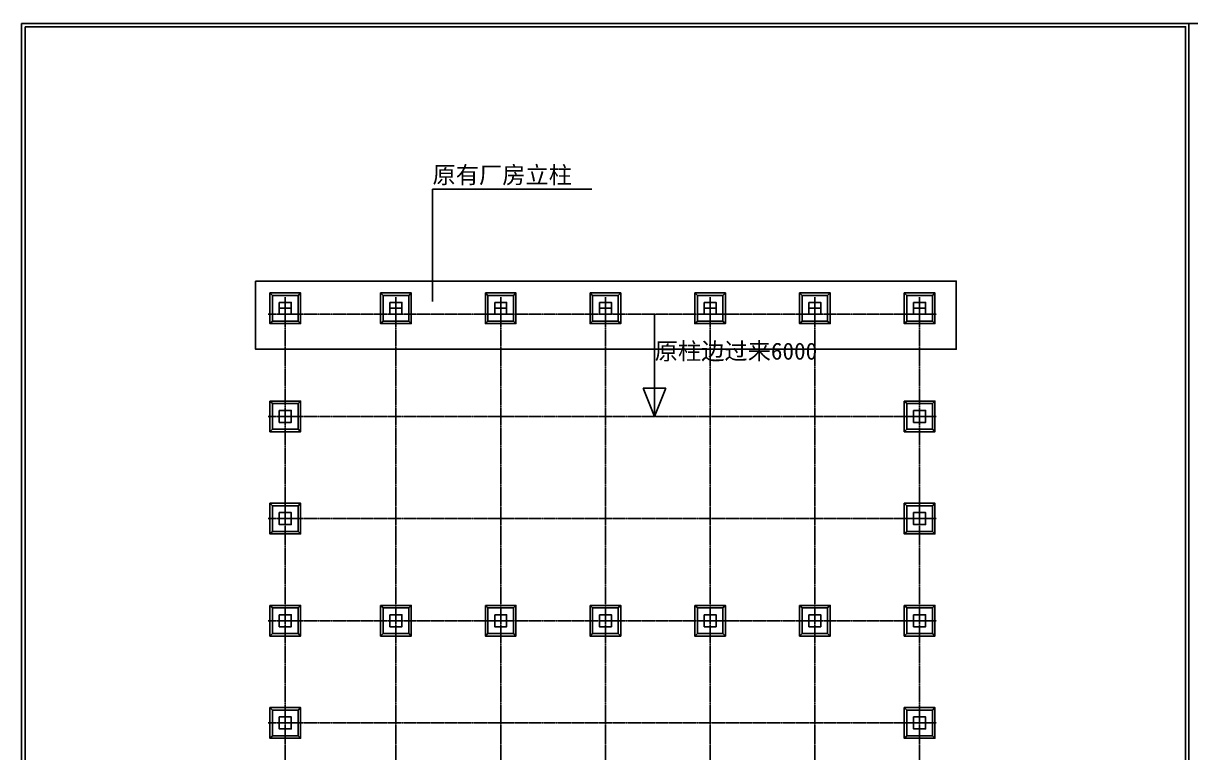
# Model space of a CAD drawing. Header units: millimetres. Extents: x -300006 to 582436, y -239689 to 0.
# Drawn here: x -258158 to -189613, y -91995 to -49163 of the extents above; entities that cross this region are included whole.
import ezdxf

# ---------------------------------------------------------------- set-up
doc = ezdxf.new("R2010")
doc.units = ezdxf.units.MM
doc.linetypes.add('DOTE', pattern=[2.42, 2, -0.2, 0.02, -0.2])
doc.layers.add('DOTE', color=252, linetype='DOTE')
doc.styles.get("Standard").update_dxf_attribs({"font": 'txt.shx', "height": 200})

msp = doc.modelspace()

# ---------------------------------------------------------------- linework, layer by layer
at = {"color": 0}
for p, q in [((-234138.5, -65496.6), (-234138.5, -58897)), ((-234138.5, -58897), (-224766.7, -58897)), ((-221092.1, -66248.5), (-221092.1, -72248.5)), ((-221092.1, -72248.5), (-221752.7, -70598.3)), ((-221752.7, -70598.3), (-221092.1, -70598.3)), ((-221092.1, -72248.5), (-220431.5, -70598.3)), ((-220431.5, -70598.3), (-221092.1, -70598.3))]:
    msp.add_line(p, q, dxfattribs=at)
at = {"color": 251}
for p, q in [((-243679.5, -64998.5), (-243529.5, -65148.5)), ((-242029.5, -65148.5), (-241879.5, -64998.5)), ((-237179.5, -64998.5), (-237029.5, -65148.5)), ((-235529.5, -65148.5), (-235379.5, -64998.5)), ((-231029.5, -64998.5), (-230879.5, -65148.5)), ((-229379.5, -65148.5), (-229229.5, -64998.5)), ((-224879.5, -64998.5), (-224729.5, -65148.5)), ((-223229.5, -65148.5), (-223079.5, -64998.5)), ((-218729.5, -64998.5), (-218579.5, -65148.5)), ((-217079.5, -65148.5), (-216929.5, -64998.5)), ((-212579.5, -64998.5), (-212429.5, -65148.5)), ((-210929.5, -65148.5), (-210779.5, -64998.5)), ((-206429.5, -64998.5), (-206279.5, -65148.5)), ((-204779.5, -65148.5), (-204629.5, -64998.5)), ((-243529.5, -65148.5), (-243529.5, -66648.5)), ((-243129.5, -65548.5), (-243129.5, -65898.5)), ((-237029.5, -65148.5), (-237029.5, -66648.5)), ((-236629.5, -65548.5), (-236629.5, -65898.5)), ((-230879.5, -65148.5), (-230879.5, -66648.5)), ((-230479.5, -65548.5), (-230479.5, -65898.5)), ((-224729.5, -65148.5), (-224729.5, -66648.5)), ((-224329.5, -65548.5), (-224329.5, -65898.5)), ((-218579.5, -65148.5), (-218579.5, -66648.5)), ((-218179.5, -65548.5), (-218179.5, -65898.5)), ((-212429.5, -65148.5), (-212429.5, -66648.5)), ((-212029.5, -65548.5), (-212029.5, -65898.5)), ((-206279.5, -65148.5), (-206279.5, -66648.5)), ((-205879.5, -65548.5), (-205879.5, -65898.5)), ((-243129.5, -65898.5), (-242429.5, -65898.5)), ((-236629.5, -65898.5), (-235929.5, -65898.5)), ((-230479.5, -65898.5), (-229779.5, -65898.5)), ((-224329.5, -65898.5), (-223629.5, -65898.5)), ((-218179.5, -65898.5), (-217479.5, -65898.5)), ((-212029.5, -65898.5), (-211329.5, -65898.5)), ((-205879.5, -65898.5), (-205179.5, -65898.5)), ((-243679.5, -66798.5), (-243529.5, -66648.5)), ((-243529.5, -66648.5), (-242029.5, -66648.5)), ((-241879.5, -66798.5), (-242029.5, -66648.5)), ((-237179.5, -66798.5), (-237029.5, -66648.5)), ((-237029.5, -66648.5), (-235529.5, -66648.5)), ((-235379.5, -66798.5), (-235529.5, -66648.5)), ((-231029.5, -66798.5), (-230879.5, -66648.5)), ((-230879.5, -66648.5), (-229379.5, -66648.5)), ((-229229.5, -66798.5), (-229379.5, -66648.5)), ((-224879.5, -66798.5), (-224729.5, -66648.5)), ((-224729.5, -66648.5), (-223229.5, -66648.5)), ((-223079.5, -66798.5), (-223229.5, -66648.5)), ((-218729.5, -66798.5), (-218579.5, -66648.5)), ((-218579.5, -66648.5), (-217079.5, -66648.5)), ((-216929.5, -66798.5), (-217079.5, -66648.5)), ((-212579.5, -66798.5), (-212429.5, -66648.5)), ((-212429.5, -66648.5), (-210929.5, -66648.5)), ((-210779.5, -66798.5), (-210929.5, -66648.5)), ((-206429.5, -66798.5), (-206279.5, -66648.5)), ((-206279.5, -66648.5), (-204779.5, -66648.5)), ((-204629.5, -66798.5), (-204779.5, -66648.5))]:
    msp.add_line(p, q, dxfattribs=at)
for p, q in [((-243679.5, -71348.5), (-243529.5, -71498.5)), ((-243529.5, -71498.5), (-243529.5, -72998.5)), ((-243129.5, -71898.5), (-243129.5, -72248.5)), ((-242029.5, -71498.5), (-241879.5, -71348.5)), ((-206429.5, -71348.5), (-206279.5, -71498.5)), ((-206279.5, -71498.5), (-206279.5, -72998.5)), ((-205879.5, -71898.5), (-205879.5, -72248.5)), ((-204779.5, -71498.5), (-204629.5, -71348.5)), ((-243129.5, -72248.5), (-242429.5, -72248.5)), ((-205879.5, -72248.5), (-205179.5, -72248.5)), ((-243679.5, -73148.5), (-243529.5, -72998.5)), ((-243529.5, -72998.5), (-242029.5, -72998.5)), ((-241879.5, -73148.5), (-242029.5, -72998.5)), ((-206429.5, -73148.5), (-206279.5, -72998.5)), ((-206279.5, -72998.5), (-204779.5, -72998.5)), ((-204629.5, -73148.5), (-204779.5, -72998.5)), ((-243679.5, -77348.5), (-243529.5, -77498.5)), ((-242029.5, -77498.5), (-241879.5, -77348.5)), ((-206429.5, -77348.5), (-206279.5, -77498.5)), ((-204779.5, -77498.5), (-204629.5, -77348.5)), ((-243529.5, -77498.5), (-243529.5, -78998.5)), ((-243129.5, -77898.5), (-243129.5, -78248.5)), ((-206279.5, -77498.5), (-206279.5, -78998.5)), ((-205879.5, -77898.5), (-205879.5, -78248.5)), ((-243129.5, -78248.5), (-242429.5, -78248.5)), ((-205879.5, -78248.5), (-205179.5, -78248.5)), ((-243679.5, -79148.5), (-243529.5, -78998.5)), ((-243529.5, -78998.5), (-242029.5, -78998.5)), ((-241879.5, -79148.5), (-242029.5, -78998.5)), ((-206429.5, -79148.5), (-206279.5, -78998.5)), ((-206279.5, -78998.5), (-204779.5, -78998.5)), ((-204629.5, -79148.5), (-204779.5, -78998.5)), ((-243679.5, -83348.5), (-243529.5, -83498.5)), ((-243529.5, -83498.5), (-243529.5, -84998.5)), ((-242029.5, -83498.5), (-241879.5, -83348.5)), ((-237179.5, -83348.5), (-237029.5, -83498.5)), ((-237029.5, -83498.5), (-237029.5, -84998.5)), ((-235529.5, -83498.5), (-235379.5, -83348.5)), ((-231029.5, -83348.5), (-230879.5, -83498.5)), ((-230879.5, -83498.5), (-230879.5, -84998.5)), ((-229379.5, -83498.5), (-229229.5, -83348.5)), ((-224879.5, -83348.5), (-224729.5, -83498.5)), ((-224729.5, -83498.5), (-224729.5, -84998.5)), ((-223229.5, -83498.5), (-223079.5, -83348.5)), ((-218729.5, -83348.5), (-218579.5, -83498.5)), ((-218579.5, -83498.5), (-218579.5, -84998.5)), ((-217079.5, -83498.5), (-216929.5, -83348.5)), ((-212579.5, -83348.5), (-212429.5, -83498.5)), ((-212429.5, -83498.5), (-212429.5, -84998.5)), ((-210929.5, -83498.5), (-210779.5, -83348.5)), ((-206429.5, -83348.5), (-206279.5, -83498.5)), ((-206279.5, -83498.5), (-206279.5, -84998.5)), ((-204779.5, -83498.5), (-204629.5, -83348.5)), ((-243129.5, -83898.5), (-243129.5, -84248.5)), ((-243129.5, -84248.5), (-242429.5, -84248.5)), ((-236629.5, -83898.5), (-236629.5, -84248.5)), ((-236629.5, -84248.5), (-235929.5, -84248.5)), ((-230479.5, -83898.5), (-230479.5, -84248.5)), ((-230479.5, -84248.5), (-229779.5, -84248.5)), ((-224329.5, -83898.5), (-224329.5, -84248.5)), ((-224329.5, -84248.5), (-223629.5, -84248.5)), ((-218179.5, -83898.5), (-218179.5, -84248.5)), ((-218179.5, -84248.5), (-217479.5, -84248.5)), ((-212029.5, -83898.5), (-212029.5, -84248.5)), ((-212029.5, -84248.5), (-211329.5, -84248.5)), ((-205879.5, -83898.5), (-205879.5, -84248.5)), ((-205879.5, -84248.5), (-205179.5, -84248.5)), ((-243679.5, -85148.5), (-243529.5, -84998.5)), ((-243529.5, -84998.5), (-242029.5, -84998.5)), ((-241879.5, -85148.5), (-242029.5, -84998.5)), ((-237179.5, -85148.5), (-237029.5, -84998.5)), ((-237029.5, -84998.5), (-235529.5, -84998.5)), ((-235379.5, -85148.5), (-235529.5, -84998.5)), ((-231029.5, -85148.5), (-230879.5, -84998.5)), ((-230879.5, -84998.5), (-229379.5, -84998.5)), ((-229229.5, -85148.5), (-229379.5, -84998.5)), ((-224879.5, -85148.5), (-224729.5, -84998.5)), ((-224729.5, -84998.5), (-223229.5, -84998.5)), ((-223079.5, -85148.5), (-223229.5, -84998.5)), ((-218729.5, -85148.5), (-218579.5, -84998.5)), ((-218579.5, -84998.5), (-217079.5, -84998.5)), ((-216929.5, -85148.5), (-217079.5, -84998.5)), ((-212579.5, -85148.5), (-212429.5, -84998.5)), ((-212429.5, -84998.5), (-210929.5, -84998.5)), ((-210779.5, -85148.5), (-210929.5, -84998.5)), ((-206429.5, -85148.5), (-206279.5, -84998.5)), ((-206279.5, -84998.5), (-204779.5, -84998.5)), ((-204629.5, -85148.5), (-204779.5, -84998.5)), ((-243679.5, -89348.5), (-243529.5, -89498.5)), ((-243529.5, -89498.5), (-243529.5, -90998.5)), ((-242029.5, -89498.5), (-241879.5, -89348.5)), ((-206429.5, -89348.5), (-206279.5, -89498.5)), ((-206279.5, -89498.5), (-206279.5, -90998.5)), ((-204779.5, -89498.5), (-204629.5, -89348.5)), ((-243129.5, -89898.5), (-243129.5, -90248.5)), ((-243129.5, -90248.5), (-242429.5, -90248.5)), ((-205879.5, -89898.5), (-205879.5, -90248.5)), ((-205879.5, -90248.5), (-205179.5, -90248.5)), ((-243679.5, -91148.5), (-243529.5, -90998.5)), ((-243529.5, -90998.5), (-242029.5, -90998.5)), ((-241879.5, -91148.5), (-242029.5, -90998.5)), ((-206429.5, -91148.5), (-206279.5, -90998.5)), ((-206279.5, -90998.5), (-204779.5, -90998.5)), ((-204629.5, -91148.5), (-204779.5, -90998.5))]:
    msp.add_line(p, q)
at = {"color": 0}
for points in [[(-258258, -49163), (-189713.3, -49163), (-189713.3, -133799.9), (-258258, -133799.9)], [(-189713.3, -49163), (-121168.6, -49163), (-121168.6, -133799.9), (-189713.3, -133799.9)], [(-258058, -49363), (-189913.3, -49363), (-189913.3, -133599.9), (-258058, -133599.9)], [(-244520.3, -64299.2), (-203380, -64299.2), (-203380, -68303.2), (-244520.3, -68303.2)]]:
    msp.add_lwpolyline(points, close=True, dxfattribs=at)
at = {"color": 251}
for points in [[(-243679.5, -64998.5), (-241879.5, -64998.5), (-241879.5, -66798.5), (-243679.5, -66798.5)], [(-237179.5, -64998.5), (-235379.5, -64998.5), (-235379.5, -66798.5), (-237179.5, -66798.5)], [(-231029.5, -64998.5), (-229229.5, -64998.5), (-229229.5, -66798.5), (-231029.5, -66798.5)], [(-224879.5, -64998.5), (-223079.5, -64998.5), (-223079.5, -66798.5), (-224879.5, -66798.5)], [(-218729.5, -64998.5), (-216929.5, -64998.5), (-216929.5, -66798.5), (-218729.5, -66798.5)], [(-212579.5, -64998.5), (-210779.5, -64998.5), (-210779.5, -66798.5), (-212579.5, -66798.5)], [(-206429.5, -64998.5), (-204629.5, -64998.5), (-204629.5, -66798.5), (-206429.5, -66798.5)], [(-243529.5, -65148.5), (-242029.5, -65148.5), (-242029.5, -66648.5), (-243529.5, -66648.5)], [(-243129.5, -65548.5), (-242429.5, -65548.5), (-242429.5, -66248.5), (-243129.5, -66248.5)], [(-237029.5, -65148.5), (-235529.5, -65148.5), (-235529.5, -66648.5), (-237029.5, -66648.5)], [(-236629.5, -65548.5), (-235929.5, -65548.5), (-235929.5, -66248.5), (-236629.5, -66248.5)], [(-230879.5, -65148.5), (-229379.5, -65148.5), (-229379.5, -66648.5), (-230879.5, -66648.5)], [(-230479.5, -65548.5), (-229779.5, -65548.5), (-229779.5, -66248.5), (-230479.5, -66248.5)], [(-224729.5, -65148.5), (-223229.5, -65148.5), (-223229.5, -66648.5), (-224729.5, -66648.5)], [(-224329.5, -65548.5), (-223629.5, -65548.5), (-223629.5, -66248.5), (-224329.5, -66248.5)], [(-218579.5, -65148.5), (-217079.5, -65148.5), (-217079.5, -66648.5), (-218579.5, -66648.5)], [(-218179.5, -65548.5), (-217479.5, -65548.5), (-217479.5, -66248.5), (-218179.5, -66248.5)], [(-212429.5, -65148.5), (-210929.5, -65148.5), (-210929.5, -66648.5), (-212429.5, -66648.5)], [(-212029.5, -65548.5), (-211329.5, -65548.5), (-211329.5, -66248.5), (-212029.5, -66248.5)], [(-206279.5, -65148.5), (-204779.5, -65148.5), (-204779.5, -66648.5), (-206279.5, -66648.5)], [(-205879.5, -65548.5), (-205179.5, -65548.5), (-205179.5, -66248.5), (-205879.5, -66248.5)]]:
    msp.add_lwpolyline(points, close=True, dxfattribs=at)
for points in [[(-243679.5, -71348.5), (-241879.5, -71348.5), (-241879.5, -73148.5), (-243679.5, -73148.5)], [(-243529.5, -71498.5), (-242029.5, -71498.5), (-242029.5, -72998.5), (-243529.5, -72998.5)], [(-243129.5, -71898.5), (-242429.5, -71898.5), (-242429.5, -72598.5), (-243129.5, -72598.5)], [(-206429.5, -71348.5), (-204629.5, -71348.5), (-204629.5, -73148.5), (-206429.5, -73148.5)], [(-206279.5, -71498.5), (-204779.5, -71498.5), (-204779.5, -72998.5), (-206279.5, -72998.5)], [(-205879.5, -71898.5), (-205179.5, -71898.5), (-205179.5, -72598.5), (-205879.5, -72598.5)], [(-243679.5, -77348.5), (-241879.5, -77348.5), (-241879.5, -79148.5), (-243679.5, -79148.5)], [(-206429.5, -77348.5), (-204629.5, -77348.5), (-204629.5, -79148.5), (-206429.5, -79148.5)], [(-243529.5, -77498.5), (-242029.5, -77498.5), (-242029.5, -78998.5), (-243529.5, -78998.5)], [(-243129.5, -77898.5), (-242429.5, -77898.5), (-242429.5, -78598.5), (-243129.5, -78598.5)], [(-206279.5, -77498.5), (-204779.5, -77498.5), (-204779.5, -78998.5), (-206279.5, -78998.5)], [(-205879.5, -77898.5), (-205179.5, -77898.5), (-205179.5, -78598.5), (-205879.5, -78598.5)], [(-243679.5, -83348.5), (-241879.5, -83348.5), (-241879.5, -85148.5), (-243679.5, -85148.5)], [(-243529.5, -83498.5), (-242029.5, -83498.5), (-242029.5, -84998.5), (-243529.5, -84998.5)], [(-237179.5, -83348.5), (-235379.5, -83348.5), (-235379.5, -85148.5), (-237179.5, -85148.5)], [(-237029.5, -83498.5), (-235529.5, -83498.5), (-235529.5, -84998.5), (-237029.5, -84998.5)], [(-231029.5, -83348.5), (-229229.5, -83348.5), (-229229.5, -85148.5), (-231029.5, -85148.5)], [(-230879.5, -83498.5), (-229379.5, -83498.5), (-229379.5, -84998.5), (-230879.5, -84998.5)], [(-224879.5, -83348.5), (-223079.5, -83348.5), (-223079.5, -85148.5), (-224879.5, -85148.5)], [(-224729.5, -83498.5), (-223229.5, -83498.5), (-223229.5, -84998.5), (-224729.5, -84998.5)], [(-218729.5, -83348.5), (-216929.5, -83348.5), (-216929.5, -85148.5), (-218729.5, -85148.5)], [(-218579.5, -83498.5), (-217079.5, -83498.5), (-217079.5, -84998.5), (-218579.5, -84998.5)], [(-212579.5, -83348.5), (-210779.5, -83348.5), (-210779.5, -85148.5), (-212579.5, -85148.5)], [(-212429.5, -83498.5), (-210929.5, -83498.5), (-210929.5, -84998.5), (-212429.5, -84998.5)], [(-206429.5, -83348.5), (-204629.5, -83348.5), (-204629.5, -85148.5), (-206429.5, -85148.5)], [(-206279.5, -83498.5), (-204779.5, -83498.5), (-204779.5, -84998.5), (-206279.5, -84998.5)], [(-243129.5, -83898.5), (-242429.5, -83898.5), (-242429.5, -84598.5), (-243129.5, -84598.5)], [(-236629.5, -83898.5), (-235929.5, -83898.5), (-235929.5, -84598.5), (-236629.5, -84598.5)], [(-230479.5, -83898.5), (-229779.5, -83898.5), (-229779.5, -84598.5), (-230479.5, -84598.5)], [(-224329.5, -83898.5), (-223629.5, -83898.5), (-223629.5, -84598.5), (-224329.5, -84598.5)], [(-218179.5, -83898.5), (-217479.5, -83898.5), (-217479.5, -84598.5), (-218179.5, -84598.5)], [(-212029.5, -83898.5), (-211329.5, -83898.5), (-211329.5, -84598.5), (-212029.5, -84598.5)], [(-205879.5, -83898.5), (-205179.5, -83898.5), (-205179.5, -84598.5), (-205879.5, -84598.5)], [(-243679.5, -89348.5), (-241879.5, -89348.5), (-241879.5, -91148.5), (-243679.5, -91148.5)], [(-243529.5, -89498.5), (-242029.5, -89498.5), (-242029.5, -90998.5), (-243529.5, -90998.5)], [(-206429.5, -89348.5), (-204629.5, -89348.5), (-204629.5, -91148.5), (-206429.5, -91148.5)], [(-206279.5, -89498.5), (-204779.5, -89498.5), (-204779.5, -90998.5), (-206279.5, -90998.5)], [(-243129.5, -89898.5), (-242429.5, -89898.5), (-242429.5, -90598.5), (-243129.5, -90598.5)], [(-205879.5, -89898.5), (-205179.5, -89898.5), (-205179.5, -90598.5), (-205879.5, -90598.5)]]:
    msp.add_lwpolyline(points, close=True)
at = {"layer": 'DOTE', "color": 1}
for p, q in [((-242779.5, -109248.5), (-242779.5, -65248.5)), ((-236279.5, -109248.5), (-236279.5, -65248.5)), ((-230129.5, -109248.5), (-230129.5, -65248.5)), ((-223979.5, -109248.5), (-223979.5, -65248.5)), ((-217829.5, -109248.5), (-217829.5, -65248.5)), ((-211679.5, -109248.5), (-211679.5, -65248.5)), ((-205529.5, -109248.5), (-205529.5, -65248.5)), ((-243779.5, -66248.5), (-204529.5, -66248.5)), ((-243779.5, -72248.5), (-204529.5, -72248.5)), ((-243779.5, -78248.5), (-204529.5, -78248.5)), ((-243779.5, -84248.5), (-204529.5, -84248.5)), ((-243779.5, -90248.5), (-204529.5, -90248.5))]:
    msp.add_line(p, q, dxfattribs=at)

# ---------------------------------------------------------------- texts
at = {"char_height": 1000, "attachment_point": 1}
for s, insert in [('{\\fSimSun|b1|i0|c134|p2;原有厂房立柱}', (-234129.5, -57562.5)), ('{\\fSimSun|b1|i0|c134|p2;原柱边过来6000}', (-221083.1, -67914))]:
    msp.add_mtext_dynamic_manual_height_columns(s, width=11844.803, gutter_width=1, heights=[0], dxfattribs=dict(at, insert=insert))

doc.saveas('drawing.dxf')
